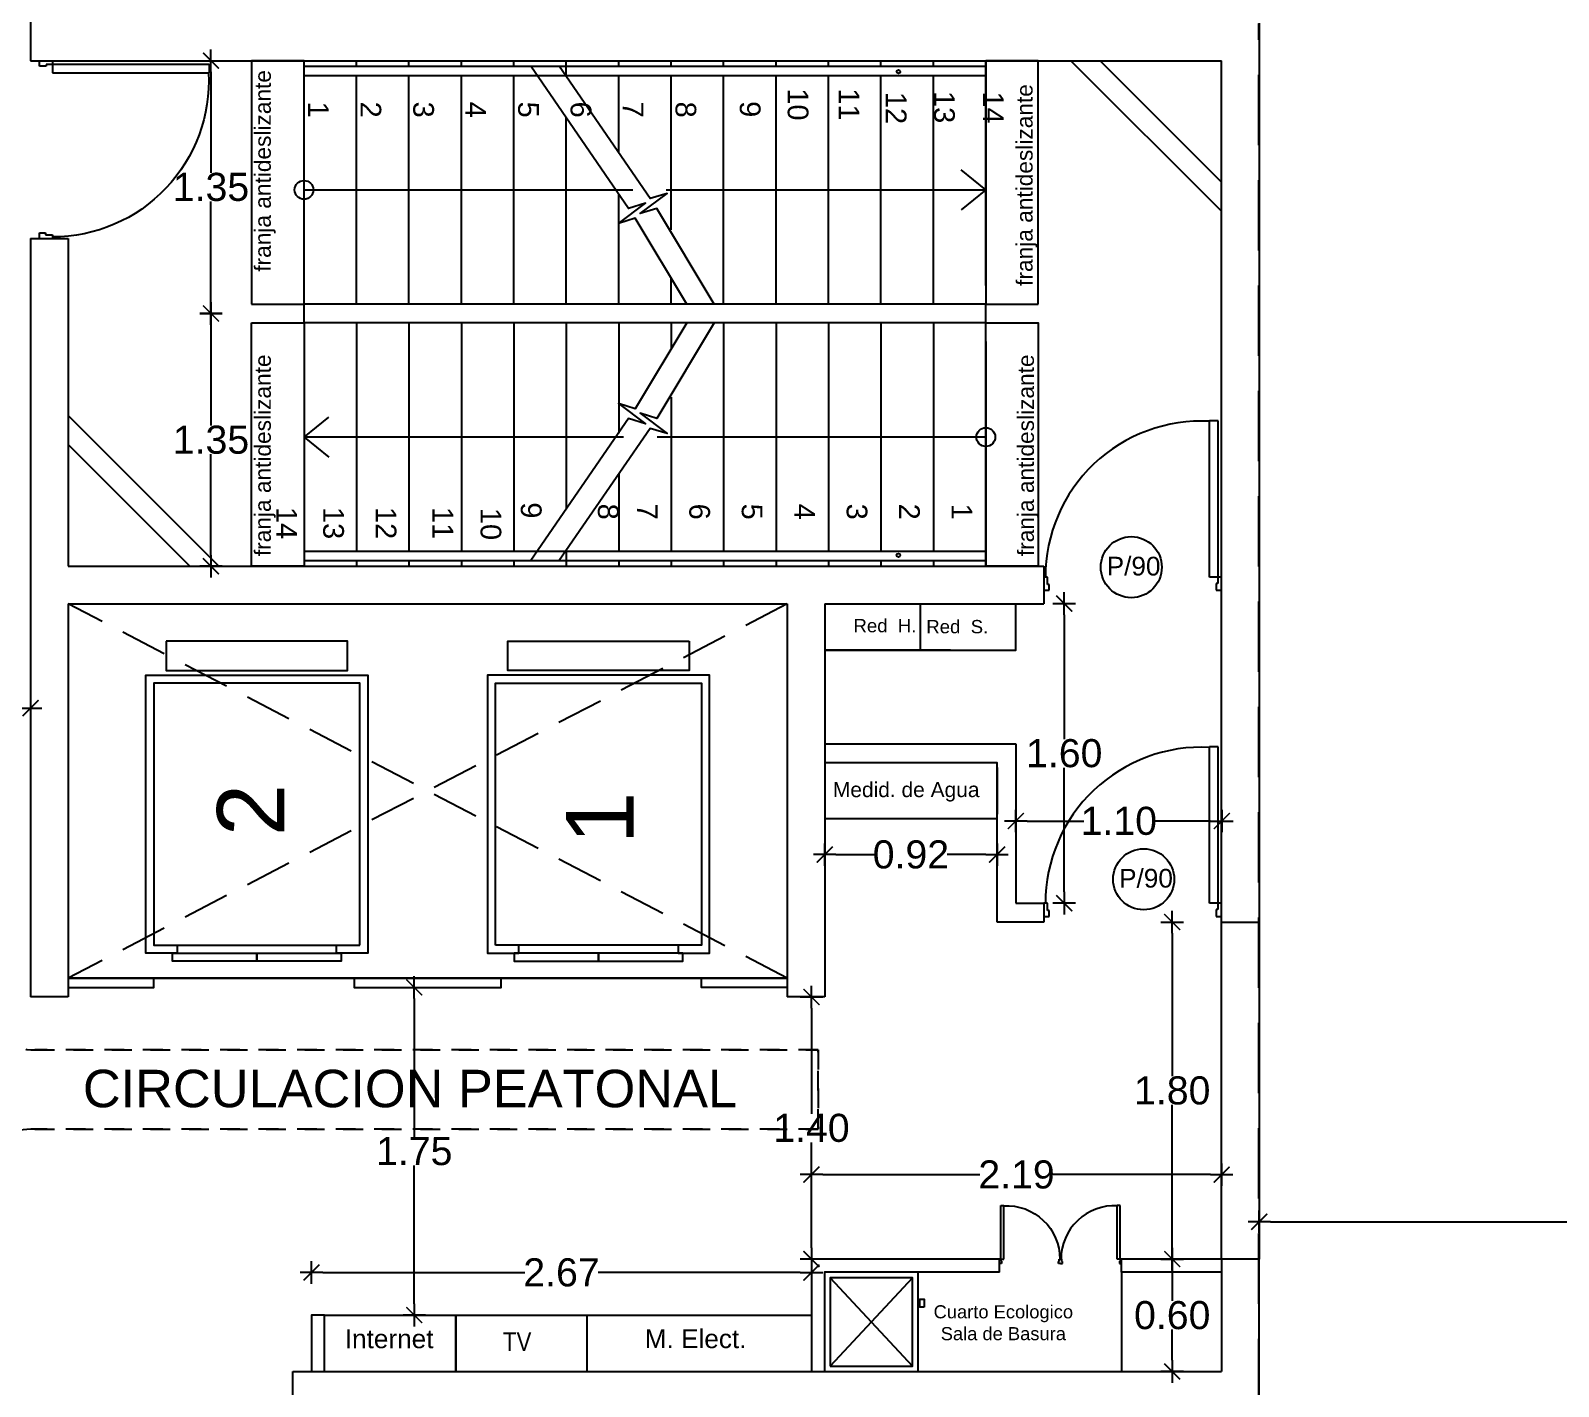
# Model space of a CAD drawing. Header units: millimetres. Extents: x 1217 to 2428, y 234 to 644.
# Drawn here: x 2364.63 to 2372.79, y 412.99 to 420.23 of the extents above; entities that cross this region are included whole.
import ezdxf

# ---------------------------------------------------------------- set-up
doc = ezdxf.new("R2010")
doc.units = ezdxf.units.MM
doc.linetypes.add('HIDDEN', pattern=[0.375, 0.25, -0.125])
doc.linetypes.add('HIDDEN2', pattern=[0.1875, 0.125, -0.0625])
doc.layers.get('0').update_dxf_attribs({"lineweight": 5})
for name, color, linetype in [('0.1', 251, 'Continuous'), ('0.3', 6, 'Continuous'), ('A-DOORSYM', 1, 'Continuous'), ('COTAS', 252, 'Continuous'), ('COTAS INTERIORES', 3, 'Continuous'), ('estructura', 3, 'Continuous'), ('hoja puerta', 2, 'Continuous'), ('Muebles', 8, 'Continuous'), ('muros', 7, 'Continuous'), ('PUERTAS', 2, 'Continuous'), ('SIMBOLOGIA 25', 4, 'Continuous'), ('Tabiques', 4, 'Continuous'), ('Texto', 1, 'Continuous'), ('Textos', 2, 'Continuous')]:
    doc.layers.add(name, color=color, linetype=linetype)
doc.styles.add('INTERARQ', font='arial.ttf')
doc.styles.add('ROMANS', font='arial.ttf', dxfattribs={"height": 22.5})
doc.styles.get("Standard").update_dxf_attribs({"font": 'arial.ttf'})
doc.dimstyles.new('ESCALA_1-50', dxfattribs={"dimtxt": 0.15, "dimasz": 0.06, "dimexe": 0.18, "dimexo": 0.0625, "dimgap": 0, "dimtad": 0, "dimtih": 1, "dimtoh": 1, "dimzin": 0, "dimdsep": 46, "dimtxsty": 'INTERARQ', "dimblk": 'DIMTICK', "dimcen": 0, "dimse1": 1, "dimse2": 1, "dimclrd": 256, "dimclre": 1, "dimclrt": 2, "dimadec": 0, "dimazin": 0, "dimtfac": 4.5, "dimtofl": 0, "dimtmove": 2, "dimatfit": 3, "dimldrblk": 'DIMTICK', "dimfxl": 1, "dimtolj": 1, "dimtzin": 0, "dimarcsym": 0})

# ---------------------------------------------------------------- blocks, each defined once
blk = doc.blocks.new('FLE')
at = {"layer": '0.1', "linetype": 'HIDDEN2', "elevation": 0}
for points in [[(382541.0671, 7753495.9584), (382541.0671, 7753500.898), (382540.5671, 7753500.898), (382540.5671, 7753495.9584, -0.414214), (382540.0671, 7753495.4584), (382538.8262, 7753495.4584), (382538.8262, 7753495.7034), (382538.4149, 7753495.2084), (382538.8262, 7753494.7133), (382538.8262, 7753494.9584), (382540.0671, 7753494.9584, 0.21525), (382540.8171, 7753495.2969, 0.138715)], [(382540.5671, 7753495.9584), (382540.5671, 7753500.898), (382541.0671, 7753500.898), (382541.0671, 7753495.9584, 0.414214), (382541.5671, 7753495.4584), (382542.8081, 7753495.4584), (382542.8081, 7753495.7034), (382543.2193, 7753495.2084), (382542.8081, 7753494.7133), (382542.8081, 7753494.9584), (382541.5671, 7753494.9584, -0.21525), (382540.8171, 7753495.2969, -0.21525)]]:
    blk.add_lwpolyline(points, format="xyb", dxfattribs=at)
blk = doc.blocks.new('ASCENSOR')
blk.add_line((-0.425, 0.0855), (0.425, 0.0855))
for points in [[(-0.4839, 1.7095), (-0.4839, 1.5524), (0.4839, 1.5524), (0.4839, 1.7095)], [(0.55, 0.0855), (0.55, 1.4855), (-0.55, 1.4855), (-0.55, 0.0855), (-0.425, 0.0855), (-0.425, 0.0428), (-0.5928, 0.0428), (-0.5928, 1.5283), (0.5928, 1.5283), (0.5928, 0.0428), (0.425, 0.0428), (0.425, 0.0855)], [(0, 0.0428), (0, 0), (-0.45, 0), (-0.45, 0.0428)], [(0.45, 0.0428), (0.45, 0), (0, 0), (0, 0.0428)]]:
    blk.add_lwpolyline(points, close=True)
blk = doc.blocks.new('Simple-A ras - 095 x 202mm_1-19-10_54')
at = {"layer": 'A-DOORSYM'}
blk.add_arc((0.3675, 0.035), 0.8338, 87.03344, 180, dxfattribs=at)
at = {"layer": 'hoja puerta'}
for p, q in [((0.4107, 0.035), (0.4107, 0.87)), ((0.4557, 0.87), (0.4107, 0.87)), ((0.4557, 0.035), (0.4557, 0.87)), ((-0.455, 0.035), (-0.475, 0.035)), ((-0.455, -0.0038), (-0.455, 0.035)), ((0.4557, 0.035), (0.4107, 0.035)), ((0.455, 0.0012), (0.445, 0.0012)), ((0.445, 0.0012), (0.445, -0.035)), ((0.455, 0.035), (0.455, 0.0012)), ((0.475, 0.035), (0.455, 0.035)), ((-0.475, -0.035), (-0.445, -0.035)), ((-0.445, -0.0038), (-0.455, -0.0038)), ((-0.445, -0.035), (-0.445, -0.0038)), ((0.445, -0.035), (0.475, -0.035))]:
    blk.add_line(p, q, dxfattribs=at)
blk = doc.blocks.new('DIMTICK')
at = {"color": 1}
for p, q in [((-1, 0), (1, 0)), ((0, 1), (0, -1))]:
    blk.add_line(p, q, dxfattribs=at)
at = {"color": 3, "const_width": 0.141}
blk.add_lwpolyline([(0.71, 0.71), (-0.71, -0.71)], dxfattribs=at)
blk = doc.blocks.new('*D1192')
at = {"layer": '0.1', "lineweight": -2, "ltscale": 3, "transparency": 16777216}
for p, q in [((2365.5979, 420.0057), (2365.5979, 419.4674)), ((2365.5979, 418.7757), (2365.5979, 419.3141))]:
    blk.add_line(p, q, dxfattribs=at)
at = {"layer": 'Defpoints', "color": 0, "ltscale": 3, "transparency": 16777216}
for p in [(2365.8146, 420.0657, 0), (2365.5979, 418.7157), (2366.0946, 418.7157, 0)]:
    blk.add_point(p, dxfattribs=at)
at = {"layer": '0.1', "lineweight": -2, "ltscale": 3, "transparency": 16777216, "xscale": 0.06, "yscale": 0.06, "zscale": 0.06}
for p, rotation in [((2365.5979, 420.0657), 90), ((2365.5979, 418.7157), 270)]:
    blk.add_blockref('DIMTICK', p, dxfattribs=dict(at, rotation=rotation))
at = {"layer": '0.1', "color": 2, "ltscale": 3, "transparency": 16777216, "insert": (2365.5979, 419.3907), "char_height": 0.15, "attachment_point": 5, "style": 'INTERARQ'}
blk.add_mtext('\\A1;1.35', dxfattribs=at)
blk = doc.blocks.new('*D1193')
at = {"layer": '0.1', "lineweight": -2, "ltscale": 3, "transparency": 16777216}
for p, q in [((2365.5979, 418.6557), (2365.5979, 418.1174)), ((2365.5979, 417.4257), (2365.5979, 417.9641))]:
    blk.add_line(p, q, dxfattribs=at)
at = {"layer": 'Defpoints', "color": 0, "ltscale": 3, "transparency": 16777216}
for p in [(2366.0946, 418.7157, 0), (2365.5979, 417.3657), (2366.0946, 417.3657, 0)]:
    blk.add_point(p, dxfattribs=at)
at = {"layer": '0.1', "lineweight": -2, "ltscale": 3, "transparency": 16777216, "xscale": 0.06, "yscale": 0.06, "zscale": 0.06}
for p, rotation in [((2365.5979, 418.7157), 90), ((2365.5979, 417.3657), 270)]:
    blk.add_blockref('DIMTICK', p, dxfattribs=dict(at, rotation=rotation))
at = {"layer": '0.1', "color": 2, "ltscale": 3, "transparency": 16777216, "insert": (2365.5979, 418.0407), "char_height": 0.15, "attachment_point": 5, "style": 'INTERARQ'}
blk.add_mtext('\\A1;1.35', dxfattribs=at)
blk = doc.blocks.new('*D1075')
at = {"layer": 'COTAS INTERIORES', "lineweight": -2, "ltscale": 3, "transparency": 16777216}
for p, q in [((2371.2546, 413.8657), (2375.1459, 413.8657)), ((2379.4274, 413.8657), (2375.5361, 413.8657))]:
    blk.add_line(p, q, dxfattribs=at)
at = {"layer": 'Defpoints', "color": 0, "ltscale": 3, "transparency": 16777216}
for p in [(2371.1946, 413.8657, 0), (2379.4874, 413.8657, 0), (2379.4874, 413.8657)]:
    blk.add_point(p, dxfattribs=at)
at = {"layer": 'COTAS INTERIORES', "lineweight": -2, "ltscale": 3, "transparency": 16777216, "xscale": 0.06, "yscale": 0.06, "zscale": 0.06, "rotation": 180}
blk.add_blockref('DIMTICK', (2371.1946, 413.8657), dxfattribs=at)
at = {"layer": 'COTAS INTERIORES', "lineweight": -2, "ltscale": 3, "transparency": 16777216, "xscale": 0.06, "yscale": 0.06, "zscale": 0.06}
blk.add_blockref('DIMTICK', (2379.4874, 413.8657), dxfattribs=at)
at = {"layer": 'COTAS INTERIORES', "color": 2, "ltscale": 3, "transparency": 16777216, "insert": (2375.341, 413.8657), "char_height": 0.15, "attachment_point": 5, "style": 'INTERARQ'}
blk.add_mtext('\\A1;8.29', dxfattribs=at)
blk = doc.blocks.new('*D1195')
at = {"layer": '0.1', "lineweight": -2, "ltscale": 3, "transparency": 16777216}
for p, q in [((2363.4927, 416.6084), (2363.8462, 416.6084)), ((2364.5746, 416.6084), (2364.2212, 416.6084))]:
    blk.add_line(p, q, dxfattribs=at)
at = {"layer": 'Defpoints', "color": 0, "ltscale": 3, "transparency": 16777216}
for p in [(2364.6346, 416.6084), (2363.4327, 416.4924, 0), (2364.6346, 416.4924, 0)]:
    blk.add_point(p, dxfattribs=at)
at = {"layer": '0.1', "lineweight": -2, "ltscale": 3, "transparency": 16777216, "xscale": 0.06, "yscale": 0.06, "zscale": 0.06, "rotation": 180}
blk.add_blockref('DIMTICK', (2363.4327, 416.6084), dxfattribs=at)
at = {"layer": '0.1', "lineweight": -2, "ltscale": 3, "transparency": 16777216, "xscale": 0.06, "yscale": 0.06, "zscale": 0.06}
blk.add_blockref('DIMTICK', (2364.6346, 416.6084), dxfattribs=at)
at = {"layer": '0.1', "color": 2, "ltscale": 3, "transparency": 16777216, "insert": (2364.0337, 416.6084), "char_height": 0.15, "attachment_point": 5, "style": 'INTERARQ'}
blk.add_mtext('\\A1;1.20', dxfattribs=at)
blk = doc.blocks.new('*D1186')
at = {"layer": 'COTAS INTERIORES', "lineweight": -2, "ltscale": 3, "transparency": 16777216}
for p, q in [((2366.6831, 415.0567), (2366.6831, 414.3183)), ((2366.6831, 413.4267), (2366.6831, 414.1651))]:
    blk.add_line(p, q, dxfattribs=at)
at = {"layer": 'Defpoints', "color": 0, "ltscale": 3, "transparency": 16777216}
for p in [(2366.7547, 415.1167, 0), (2366.6831, 413.3667), (2366.7547, 413.3667, 0)]:
    blk.add_point(p, dxfattribs=at)
at = {"layer": 'COTAS INTERIORES', "lineweight": -2, "ltscale": 3, "transparency": 16777216, "xscale": 0.06, "yscale": 0.06, "zscale": 0.06}
for p, rotation in [((2366.6831, 415.1167), 90), ((2366.6831, 413.3667), 270)]:
    blk.add_blockref('DIMTICK', p, dxfattribs=dict(at, rotation=rotation))
at = {"layer": 'COTAS INTERIORES', "color": 2, "ltscale": 3, "transparency": 16777216, "insert": (2366.6831, 414.2417), "char_height": 0.15, "attachment_point": 5, "style": 'INTERARQ'}
blk.add_mtext('\\A1;1.75', dxfattribs=at)
blk = doc.blocks.new('*D1071')
at = {"layer": 'COTAS INTERIORES', "lineweight": -2, "ltscale": 3, "transparency": 16777216}
for p, q in [((2369.9546, 416.0054), (2370.2571, 416.0054)), ((2370.9347, 416.0054), (2370.6321, 416.0054))]:
    blk.add_line(p, q, dxfattribs=at)
at = {"layer": 'Defpoints', "color": 0, "ltscale": 3, "transparency": 16777216}
for p in [(2370.9947, 416.0054), (2369.8946, 415.7336, 0), (2370.9947, 415.6967, 0)]:
    blk.add_point(p, dxfattribs=at)
at = {"layer": 'COTAS INTERIORES', "lineweight": -2, "ltscale": 3, "transparency": 16777216, "xscale": 0.06, "yscale": 0.06, "zscale": 0.06, "rotation": 180}
blk.add_blockref('DIMTICK', (2369.8946, 416.0054), dxfattribs=at)
at = {"layer": 'COTAS INTERIORES', "lineweight": -2, "ltscale": 3, "transparency": 16777216, "xscale": 0.06, "yscale": 0.06, "zscale": 0.06}
blk.add_blockref('DIMTICK', (2370.9947, 416.0054), dxfattribs=at)
at = {"layer": 'COTAS INTERIORES', "color": 2, "ltscale": 3, "transparency": 16777216, "insert": (2370.4446, 416.0054), "char_height": 0.15, "attachment_point": 5, "style": 'INTERARQ'}
blk.add_mtext('\\A1;1.10', dxfattribs=at)
blk = doc.blocks.new('*D1072')
at = {"layer": 'COTAS INTERIORES', "lineweight": -2, "ltscale": 3, "transparency": 16777216}
for p, q in [((2370.1532, 417.1067), (2370.1532, 416.4432)), ((2370.1532, 415.6267), (2370.1532, 416.2901))]:
    blk.add_line(p, q, dxfattribs=at)
at = {"layer": 'Defpoints', "color": 0, "ltscale": 3, "transparency": 16777216}
for p in [(2371.4337, 417.1667, 0), (2369.9951, 415.5667, 0), (2370.1532, 415.5667)]:
    blk.add_point(p, dxfattribs=at)
at = {"layer": 'COTAS INTERIORES', "lineweight": -2, "ltscale": 3, "transparency": 16777216, "xscale": 0.06, "yscale": 0.06, "zscale": 0.06}
for p, rotation in [((2370.1532, 417.1667), 90), ((2370.1532, 415.5667), 270)]:
    blk.add_blockref('DIMTICK', p, dxfattribs=dict(at, rotation=rotation))
at = {"layer": 'COTAS INTERIORES', "color": 2, "ltscale": 3, "transparency": 16777216, "insert": (2370.1532, 416.3667), "char_height": 0.15, "attachment_point": 5, "style": 'INTERARQ'}
blk.add_mtext('\\A1;1.60', dxfattribs=at)
blk = doc.blocks.new('*D1073')
at = {"layer": 'COTAS INTERIORES', "lineweight": -2, "ltscale": 3, "transparency": 16777216}
for p, q in [((2368.9347, 415.826), (2369.1406, 415.826)), ((2369.7347, 415.826), (2369.5287, 415.826))]:
    blk.add_line(p, q, dxfattribs=at)
at = {"layer": 'Defpoints', "color": 0, "ltscale": 3, "transparency": 16777216}
for p in [(2368.8747, 415.826), (2368.8747, 415.4667, 0), (2369.7947, 415.4667, 0)]:
    blk.add_point(p, dxfattribs=at)
at = {"layer": 'COTAS INTERIORES', "lineweight": -2, "ltscale": 3, "transparency": 16777216, "xscale": 0.06, "yscale": 0.06, "zscale": 0.06, "rotation": 180}
blk.add_blockref('DIMTICK', (2368.8747, 415.826), dxfattribs=at)
at = {"layer": 'COTAS INTERIORES', "lineweight": -2, "ltscale": 3, "transparency": 16777216, "xscale": 0.06, "yscale": 0.06, "zscale": 0.06}
blk.add_blockref('DIMTICK', (2369.7947, 415.826), dxfattribs=at)
at = {"layer": 'COTAS INTERIORES', "color": 2, "ltscale": 3, "transparency": 16777216, "insert": (2369.3347, 415.826), "char_height": 0.15, "attachment_point": 5, "style": 'INTERARQ'}
blk.add_mtext('\\A1;0.92', dxfattribs=at)
blk = doc.blocks.new('*D1187')
at = {"layer": 'COTAS INTERIORES', "lineweight": -2, "ltscale": 3, "transparency": 16777216}
for p, q in [((2368.8037, 415.0057), (2368.8037, 414.4424)), ((2368.8037, 413.7258), (2368.8037, 414.2892))]:
    blk.add_line(p, q, dxfattribs=at)
at = {"layer": 'Defpoints', "color": 0, "ltscale": 3, "transparency": 16777216}
for p in [(2368.7746, 415.0657, 0), (2368.8037, 413.6658, 0), (2368.8037, 413.6658)]:
    blk.add_point(p, dxfattribs=at)
at = {"layer": 'COTAS INTERIORES', "lineweight": -2, "ltscale": 3, "transparency": 16777216, "xscale": 0.06, "yscale": 0.06, "zscale": 0.06}
for p, rotation in [((2368.8037, 415.0657), 90), ((2368.8037, 413.6658), 270)]:
    blk.add_blockref('DIMTICK', p, dxfattribs=dict(at, rotation=rotation))
at = {"layer": 'COTAS INTERIORES', "color": 2, "ltscale": 3, "transparency": 16777216, "insert": (2368.8037, 414.3658), "char_height": 0.15, "attachment_point": 5, "style": 'INTERARQ'}
blk.add_mtext('\\A1;1.40', dxfattribs=at)
blk = doc.blocks.new('*D1188')
at = {"layer": 'COTAS INTERIORES', "lineweight": -2, "ltscale": 3, "transparency": 16777216}
for p, q in [((2366.1946, 413.5942), (2367.2731, 413.5942)), ((2368.7437, 413.5942), (2367.6653, 413.5942))]:
    blk.add_line(p, q, dxfattribs=at)
at = {"layer": 'Defpoints', "color": 0, "ltscale": 3, "transparency": 16777216}
for p in [(2368.8037, 413.5942), (2366.1346, 413.0648, 0), (2368.8037, 413.0658, 0)]:
    blk.add_point(p, dxfattribs=at)
at = {"layer": 'COTAS INTERIORES', "lineweight": -2, "ltscale": 3, "transparency": 16777216, "xscale": 0.06, "yscale": 0.06, "zscale": 0.06, "rotation": 180}
blk.add_blockref('DIMTICK', (2366.1346, 413.5942), dxfattribs=at)
at = {"layer": 'COTAS INTERIORES', "lineweight": -2, "ltscale": 3, "transparency": 16777216, "xscale": 0.06, "yscale": 0.06, "zscale": 0.06}
blk.add_blockref('DIMTICK', (2368.8037, 413.5942), dxfattribs=at)
at = {"layer": 'COTAS INTERIORES', "color": 2, "ltscale": 3, "transparency": 16777216, "insert": (2367.4692, 413.5942), "char_height": 0.15, "attachment_point": 5, "style": 'INTERARQ'}
blk.add_mtext('\\A1;2.67', dxfattribs=at)
blk = doc.blocks.new('*D1074')
at = {"layer": 'COTAS INTERIORES', "lineweight": -2, "ltscale": 3, "transparency": 16777216}
for p, q in [((2370.7298, 413.6058), (2370.7298, 413.4424)), ((2370.7298, 413.1258), (2370.7298, 413.2892))]:
    blk.add_line(p, q, dxfattribs=at)
at = {"layer": 'Defpoints', "color": 0, "ltscale": 3, "transparency": 16777216}
for p in [(2370.6227, 413.6658, 0), (2370.7298, 413.0658), (2370.9936, 413.0658, 0)]:
    blk.add_point(p, dxfattribs=at)
at = {"layer": 'COTAS INTERIORES', "lineweight": -2, "ltscale": 3, "transparency": 16777216, "xscale": 0.06, "yscale": 0.06, "zscale": 0.06}
for p, rotation in [((2370.7298, 413.6658), 90), ((2370.7298, 413.0658), 270)]:
    blk.add_blockref('DIMTICK', p, dxfattribs=dict(at, rotation=rotation))
at = {"layer": 'COTAS INTERIORES', "color": 2, "ltscale": 3, "transparency": 16777216, "insert": (2370.7298, 413.3658), "char_height": 0.15, "attachment_point": 5, "style": 'INTERARQ'}
blk.add_mtext('\\A1;0.60', dxfattribs=at)
blk = doc.blocks.new('*D1189')
at = {"layer": 'COTAS INTERIORES', "lineweight": -2, "ltscale": 3, "transparency": 16777216}
for p, q in [((2368.8637, 414.117), (2369.7024, 414.117)), ((2370.9336, 414.117), (2370.0949, 414.117))]:
    blk.add_line(p, q, dxfattribs=at)
at = {"layer": 'Defpoints', "color": 0, "ltscale": 3, "transparency": 16777216}
for p in [(2370.9936, 414.117), (2368.8037, 413.5728, 0), (2370.9936, 413.6317, 0)]:
    blk.add_point(p, dxfattribs=at)
at = {"layer": 'COTAS INTERIORES', "lineweight": -2, "ltscale": 3, "transparency": 16777216, "xscale": 0.06, "yscale": 0.06, "zscale": 0.06, "rotation": 180}
blk.add_blockref('DIMTICK', (2368.8037, 414.117), dxfattribs=at)
at = {"layer": 'COTAS INTERIORES', "lineweight": -2, "ltscale": 3, "transparency": 16777216, "xscale": 0.06, "yscale": 0.06, "zscale": 0.06}
blk.add_blockref('DIMTICK', (2370.9936, 414.117), dxfattribs=at)
at = {"layer": 'COTAS INTERIORES', "color": 2, "ltscale": 3, "transparency": 16777216, "insert": (2369.8986, 414.117), "char_height": 0.15, "attachment_point": 5, "style": 'INTERARQ'}
blk.add_mtext('\\A1;2.19', dxfattribs=at)
blk = doc.blocks.new('*D1190')
at = {"layer": 'COTAS INTERIORES', "lineweight": -2, "ltscale": 3, "transparency": 16777216}
for p, q in [((2370.7298, 415.4058), (2370.7298, 414.6424)), ((2370.7298, 413.7258), (2370.7298, 414.4892))]:
    blk.add_line(p, q, dxfattribs=at)
at = {"layer": 'Defpoints', "color": 0, "ltscale": 3, "transparency": 16777216}
for p in [(2369.7946, 415.4658, 0), (2369.7081, 413.6658, 0), (2370.7298, 413.6658)]:
    blk.add_point(p, dxfattribs=at)
at = {"layer": 'COTAS INTERIORES', "lineweight": -2, "ltscale": 3, "transparency": 16777216, "xscale": 0.06, "yscale": 0.06, "zscale": 0.06}
for p, rotation in [((2370.7298, 415.4658), 90), ((2370.7298, 413.6658), 270)]:
    blk.add_blockref('DIMTICK', p, dxfattribs=dict(at, rotation=rotation))
at = {"layer": 'COTAS INTERIORES', "color": 2, "ltscale": 3, "transparency": 16777216, "insert": (2370.7298, 414.5658), "char_height": 0.15, "attachment_point": 5, "style": 'INTERARQ'}
blk.add_mtext('\\A1;1.80', dxfattribs=at)

msp = doc.modelspace()

# ---------------------------------------------------------------- linework, layer by layer
at = {"layer": '0.1'}
for p, q in [((2368.09135, 415.3417, 0), (2367.24135, 415.3417, 0)), ((2368.09135, 415.3417, 0), (2367.24135, 415.3417, 0)), ((2368.67462, 415.16572, 0), (2364.83462, 415.16572, 0)), ((2368.67462, 415.16572, 0), (2364.83462, 415.16572, 0)), ((2366.15462, 415.16572, 0), (2365.25462, 415.16572, 0)), ((2366.20469, 413.06576, 0), (2366.20469, 413.36668, 0)), ((2366.20469, 413.36668, 0), (2366.90469, 413.36668, 0)), ((2366.90469, 413.06576, 0), (2366.90469, 413.36668, 0)), ((2366.90469, 413.36668, 0), (2367.60468, 413.36668, 0)), ((2366.90469, 413.36668, 0), (2366.90469, 413.06576, 0)), ((2367.60468, 413.36668, 0), (2367.60468, 413.06576, 0)), ((2367.60468, 413.36668, 0), (2368.80372, 413.36668, 0))]:
    msp.add_line(p, q, dxfattribs=at)
at = {"layer": '0.1', "elevation": 0}
for points in [[(2369.73462, 417.36572), (2369.73462, 418.66572), (2370.01462, 418.66572), (2370.01462, 417.36572)], [(2366.39289, 415.3417), (2366.39289, 416.7417), (2365.29289, 416.7417), (2365.29289, 415.3417), (2365.41789, 415.3417), (2365.41789, 415.29893), (2365.25012, 415.29893), (2365.25012, 416.78447), (2366.43566, 416.78447), (2366.43566, 415.29893), (2366.26789, 415.29893), (2366.26789, 415.3417)], [(2366.39289, 415.3417), (2366.39289, 416.7417), (2365.29289, 416.7417), (2365.29289, 415.3417), (2365.41789, 415.3417), (2365.41789, 415.29893), (2365.25012, 415.29893), (2365.25012, 416.78447), (2366.43566, 416.78447), (2366.43566, 415.29893), (2366.26789, 415.29893), (2366.26789, 415.3417)], [(2367.11635, 415.3417), (2367.11635, 416.7417), (2368.21635, 416.7417), (2368.21635, 415.3417), (2368.09135, 415.3417), (2368.09135, 415.29893), (2368.25912, 415.29893), (2368.25912, 416.78447), (2367.07358, 416.78447), (2367.07358, 415.29893), (2367.24135, 415.29893), (2367.24135, 415.3417)], [(2367.11635, 415.3417), (2367.11635, 416.7417), (2368.21635, 416.7417), (2368.21635, 415.3417), (2368.09135, 415.3417), (2368.09135, 415.29893), (2368.25912, 415.29893), (2368.25912, 416.78447), (2367.07358, 416.78447), (2367.07358, 415.29893), (2367.24135, 415.29893), (2367.24135, 415.3417)], [(2367.21635, 415.29893), (2367.21635, 415.25617), (2367.66635, 415.25617), (2367.66635, 415.29893)], [(2367.21635, 415.29893), (2367.21635, 415.25617), (2367.66635, 415.25617), (2367.66635, 415.29893)], [(2367.66635, 415.29893), (2367.66635, 415.25617), (2368.11635, 415.25617), (2368.11635, 415.29893)], [(2367.66635, 415.29893), (2367.66635, 415.25617), (2368.11635, 415.25617), (2368.11635, 415.29893)]]:
    msp.add_lwpolyline(points, close=True, dxfattribs=at)
at = {"layer": '0.1', "ltscale": 3, "elevation": 0}
for points in [[(2368.87464, 416.91729), (2369.89462, 416.91729), (2369.89462, 417.16666)], [(2369.38463, 417.16666), (2369.38463, 416.91729)], [(2369.54528, 416.91729), (2368.87466, 416.91729)], [(2369.79463, 416.29193), (2369.79463, 416.04256)], [(2369.79463, 416.01667), (2368.87464, 416.01667)], [(2370.99357, 413.66583), (2370.99361, 415.46583)], [(2371.19361, 415.46583), (2371.19361, 413.66583)], [(2368.87368, 413.06576), (2369.37368, 413.06576), (2369.37368, 413.59583), (2368.87368, 413.59583), (2368.87368, 413.06576)], [(2368.90368, 413.56573), (2369.34368, 413.09481)], [(2369.34357, 413.56573), (2368.90368, 413.09481)], [(2367.60468, 413.36668), (2367.60468, 413.06576)]]:
    msp.add_lwpolyline(points, dxfattribs=at)
at = {"layer": '0.1', "elevation": 0}
for points in [[(2364.83462, 415.16572), (2368.67462, 415.16572)], [(2364.83462, 415.16572), (2368.67462, 415.16572)], [(2364.83462, 415.11572), (2365.29289, 415.11572), (2365.29289, 415.16572)], [(2365.05912, 415.16572), (2368.67462, 415.16572)], [(2365.05912, 415.16572), (2368.67462, 415.16572)], [(2365.05912, 415.16572), (2368.67462, 415.16572)], [(2366.36185, 415.16572), (2366.36185, 415.11572), (2367.14739, 415.11572), (2367.14739, 415.16572)], [(2368.67462, 415.11572), (2368.21635, 415.11572), (2368.21635, 415.16572)]]:
    msp.add_lwpolyline(points, dxfattribs=at)
at = {"layer": '0.1', "ltscale": 3, "elevation": 0}
for points in [[(2368.90378, 413.09492), (2369.34357, 413.09492), (2369.34357, 413.56573), (2368.90378, 413.56573)], [(2369.40472, 413.4085), (2369.38229, 413.4085), (2369.38229, 413.45108), (2369.40472, 413.45108)], [(2369.40475, 413.40945), (2369.38232, 413.40945), (2369.38232, 413.45203), (2369.40475, 413.45203)]]:
    msp.add_lwpolyline(points, close=True, dxfattribs=at)
at = {"layer": '0.3'}
for p, q in [((2366.09462, 420.03572, 0), (2367.4568, 420.03572, 0)), ((2367.4568, 420.03572, 0), (2369.73462, 420.03572, 0)), ((2366.09462, 419.98572, 0), (2367.4912, 419.98572, 0)), ((2367.4912, 419.98572, 0), (2369.73462, 419.98572, 0)), ((2369.73462, 418.76572, 0), (2366.09462, 418.76572, 0)), ((2366.09462, 418.66572, 0), (2366.09462, 418.76572, 0)), ((2369.73462, 418.66572, 0), (2369.73462, 418.76572, 0)), ((2369.73462, 418.66572, 0), (2366.09462, 418.66572, 0)), ((2366.09462, 417.44572, 0), (2367.4912, 417.44572, 0)), ((2367.4912, 417.44572, 0), (2369.73462, 417.44572, 0)), ((2366.09462, 417.39572, 0), (2367.4568, 417.39572, 0)), ((2367.4568, 417.39572, 0), (2369.73462, 417.39572, 0)), ((2368.87464, 416.41667, 0), (2369.89462, 416.41667, 0)), ((2369.89462, 416.41667, 0), (2369.89462, 415.56666, 0)), ((2369.89462, 415.56666, 0), (2370.04362, 415.56666, 0)), ((2370.04362, 415.56666, 0), (2370.04362, 415.46583, 0)), ((2370.04362, 415.46583, 0), (2369.79463, 415.46583, 0)), ((2369.80811, 413.66583, 0), (2368.80368, 413.66583, 0)), ((2368.80368, 413.66583, 0), (2368.80368, 413.06576, 0)), ((2369.80811, 413.59583, 0), (2368.87368, 413.59583, 0)), ((2368.87368, 413.59583, 0), (2368.87368, 413.06576, 0))]:
    msp.add_line(p, q, dxfattribs=at)
at = {"layer": '0.3', "elevation": 0}
for points in [[(2369.79463, 415.46583), (2369.79463, 416.31667), (2368.87464, 416.31667), (2368.87464, 416.31667)], [(2369.80811, 413.59583), (2369.80811, 413.66583)], [(2370.99357, 413.66583), (2370.45811, 413.66583)], [(2370.45811, 413.59583), (2370.45811, 413.66583)], [(2370.99357, 413.59583), (2370.45811, 413.59583)], [(2366.20469, 413.06576), (2366.20469, 413.36668), (2366.13469, 413.36668), (2366.13469, 413.06576)]]:
    msp.add_lwpolyline(points, dxfattribs=at)
at = {"layer": 'COTAS', "ltscale": 3, "elevation": 0}
msp.add_lwpolyline([(2370.45811, 413.59583), (2370.45811, 413.06576)], dxfattribs=at)
at = {"layer": 'estructura', "color": 1}
for p, q in [((2366.09462, 420.03572, 0), (2366.09462, 420.06572, 0)), ((2366.37462, 420.03572, 0), (2366.37462, 420.06572, 0)), ((2366.65462, 420.03572, 0), (2366.65462, 420.06572, 0)), ((2366.93462, 420.03572, 0), (2366.93462, 420.06572, 0)), ((2367.21462, 420.03572, 0), (2367.21462, 420.06572, 0)), ((2367.77462, 420.03572, 0), (2367.77462, 420.06572, 0)), ((2368.05462, 420.03572, 0), (2368.05462, 420.06572, 0)), ((2368.33462, 420.03572, 0), (2368.33462, 420.06572, 0)), ((2368.61462, 420.03572, 0), (2368.61462, 420.06572, 0)), ((2368.89462, 420.03572, 0), (2368.89462, 420.06572, 0)), ((2369.17462, 420.03572, 0), (2369.17462, 420.06572, 0)), ((2369.45462, 420.03572, 0), (2369.45462, 420.06572, 0)), ((2366.09462, 418.86572, 0), (2366.09462, 419.98572, 0)), ((2366.37462, 418.76572, 0), (2366.37462, 419.98572, 0)), ((2366.65462, 418.76572, 0), (2366.65462, 419.98572, 0)), ((2366.93462, 418.76572, 0), (2366.93462, 419.98572, 0)), ((2367.21462, 418.76572, 0), (2367.21462, 419.98572, 0)), ((2367.77462, 419.57368, 0), (2367.77462, 419.98572, 0)), ((2368.05462, 419.16178, 0), (2368.05462, 419.98572, 0)), ((2368.33462, 418.76572, 0), (2368.33462, 419.98572, 0)), ((2368.61462, 418.76572, 0), (2368.61462, 419.98572, 0)), ((2368.89462, 418.76572, 0), (2368.89462, 419.98572, 0)), ((2369.17462, 418.76572, 0), (2369.17462, 419.98572, 0)), ((2369.45462, 418.76572, 0), (2369.45462, 419.98572, 0)), ((2367.49462, 418.76572, 0), (2367.49462, 419.7612, 0)), ((2369.73462, 419.37572, 0), (2369.60287, 419.48252, 0)), ((2367.77462, 418.76572, 0), (2367.77462, 419.35414, 0)), ((2368.02819, 419.37572, 0), (2369.73462, 419.37572, 0)), ((2369.73462, 419.37572, 0), (2369.60287, 419.26892, 0)), ((2368.05462, 418.76572, 0), (2368.05462, 418.90523, 0)), ((2366.37462, 418.66572, 0), (2366.37462, 417.44572, 0)), ((2366.65462, 418.66572, 0), (2366.65462, 417.44572, 0)), ((2366.93462, 418.66572, 0), (2366.93462, 417.44572, 0)), ((2367.21462, 418.66572, 0), (2367.21462, 417.44572, 0)), ((2367.49462, 418.66572, 0), (2367.49462, 417.67023, 0)), ((2367.77462, 418.66572, 0), (2367.77462, 418.07729, 0)), ((2368.05462, 418.66572, 0), (2368.05462, 418.5262, 0)), ((2368.33462, 418.66572, 0), (2368.33462, 417.44572, 0)), ((2368.61462, 418.66572, 0), (2368.61462, 417.44572, 0)), ((2368.89462, 418.66572, 0), (2368.89462, 417.44572, 0)), ((2369.17462, 418.66572, 0), (2369.17462, 417.44572, 0)), ((2369.45462, 418.66572, 0), (2369.45462, 417.44572, 0)), ((2369.73462, 418.56572, 0), (2369.73462, 417.36572, 0)), ((2368.05462, 418.26965, 0), (2368.05462, 417.44572, 0)), ((2366.09462, 418.05572, 0), (2366.22636, 418.16252, 0)), ((2367.80105, 418.05572, 0), (2366.09462, 418.05572, 0)), ((2366.09462, 418.05572, 0), (2366.22636, 417.94891, 0)), ((2367.77462, 417.85775, 0), (2367.77462, 417.44572, 0)), ((2366.09462, 417.39572, 0), (2366.09462, 417.36572, 0)), ((2366.37462, 417.39572, 0), (2366.37462, 417.36572, 0)), ((2366.65462, 417.39572, 0), (2366.65462, 417.36572, 0)), ((2366.93462, 417.39572, 0), (2366.93462, 417.36572, 0)), ((2367.21462, 417.39572, 0), (2367.21462, 417.36572, 0)), ((2367.77462, 417.39572, 0), (2367.77462, 417.36572, 0)), ((2368.05462, 417.39572, 0), (2368.05462, 417.36572, 0)), ((2368.33462, 417.39572, 0), (2368.33462, 417.36572, 0)), ((2368.61462, 417.39572, 0), (2368.61462, 417.36572, 0)), ((2368.89462, 417.39572, 0), (2368.89462, 417.36572, 0)), ((2369.17462, 417.39572, 0), (2369.17462, 417.36572, 0)), ((2369.45462, 417.39572, 0), (2369.45462, 417.36572, 0))]:
    msp.add_line(p, q, dxfattribs=at)
at = {"layer": 'estructura', "color": 1, "elevation": 0}
for points in [[(2368.1386, 418.76572), (2367.86234, 419.22461), (2367.774, 419.19668), (2367.91845, 419.30432), (2367.82756, 419.27717), (2367.30579, 420.03572)], [(2368.28514, 418.76572), (2367.97753, 419.27669), (2367.8892, 419.24875), (2368.03364, 419.35639), (2367.94275, 419.32924), (2367.4568, 420.03572)], [(2366.09462, 419.37572), (2367.85017, 419.37572)], [(2368.1386, 418.66572), (2367.86234, 418.20682), (2367.774, 418.23475), (2367.91845, 418.12711), (2367.82756, 418.15426), (2367.30579, 417.39572)], [(2368.28514, 418.66572), (2367.97753, 418.15474), (2367.8892, 418.18268), (2368.03364, 418.07504), (2367.94275, 418.10219), (2367.4568, 417.39572)], [(2369.73462, 418.05572), (2367.97906, 418.05572)]]:
    msp.add_lwpolyline(points, dxfattribs=at)
at = {"layer": 'estructura', "color": 2}
for centre in [(2366.09462, 419.37572, 0), (2369.73462, 418.05572, 0)]:
    msp.add_circle(centre, 0.05, dxfattribs=at)
at = {"layer": 'Muebles', "color": 8, "linetype": 'HIDDEN', "ltscale": 20}
for p, q in [((2369.73462, 418.86572, 0), (2369.73462, 420.06572, 0)), ((2366.09462, 418.56572, 0), (2366.09462, 417.44572, 0))]:
    msp.add_line(p, q, dxfattribs=at)
at = {"layer": 'Muebles', "color": 8, "linetype": 'HIDDEN', "ltscale": 20, "elevation": 0}
for points in [[(2365.81462, 420.06572), (2365.81462, 418.76572), (2366.09462, 418.76572), (2366.09462, 420.06572)], [(2369.73462, 420.06572), (2369.73462, 418.76572), (2370.01462, 418.76572), (2370.01462, 420.06572)], [(2365.81462, 417.36572), (2365.81462, 418.66572), (2366.09462, 418.66572), (2366.09462, 417.36572)]]:
    msp.add_lwpolyline(points, close=True, dxfattribs=at)
at = {"layer": 'muros'}
for p, q in [((2364.63462, 420.06572, 0), (2370.99361, 420.06572, 0)), ((2364.63462, 420.06572, 0), (2370.99361, 420.06572, 0)), ((2370.99361, 415.46583, 0), (2370.99361, 420.06572, 0)), ((2364.83462, 419.11572, 0), (2364.83462, 417.36572, 0)), ((2364.83462, 417.36572, 0), (2370.04362, 417.36572, 0)), ((2364.83462, 417.16572, 0), (2364.83462, 415.06572, 0)), ((2364.83462, 417.16572, 0), (2368.67462, 417.16572, 0)), ((2368.67462, 417.16572, 0), (2368.67462, 415.06572, 0)), ((2368.87462, 417.16572, 0), (2370.04362, 417.16572, 0)), ((2368.87462, 417.16572, 0), (2368.87462, 415.06572, 0)), ((2364.83462, 415.06572, 0), (2364.63462, 415.06572, 0)), ((2371.19361, 413.66583, 0), (2370.99361, 413.66583, 0))]:
    msp.add_line(p, q, dxfattribs=at)
at = {"layer": 'muros', "elevation": 0}
for points in [[(2364.63462, 420.91573), (2364.63462, 420.06572)], [(2371.19361, 420.26567), (2371.19361, 415.46583)], [(2364.63462, 419.11572), (2364.63462, 415.06572)], [(2364.63462, 419.11572), (2364.83462, 419.11572)], [(2370.04362, 417.36572), (2370.04362, 417.16572)], [(2370.99361, 415.46583), (2371.19361, 415.46583)], [(2368.87462, 415.06572), (2368.67462, 415.06572)], [(2370.99361, 413.66583), (2370.99361, 413.06576)], [(2366.03463, 413.06576), (2370.99361, 413.06576)], [(2366.03463, 412.86572), (2366.03463, 413.06576)]]:
    msp.add_lwpolyline(points, dxfattribs=at)
at = {"layer": 'muros', "color": 3, "linetype": 'HIDDEN2', "ltscale": 3, "elevation": 0}
msp.add_lwpolyline([(2358.58369, 400.96783), (2359.38569, 400.16584), (2362.61361, 400.16584), (2362.61361, 401.36783), (2365.25369, 401.36783), (2365.25369, 400.16584), (2368.48166, 400.16584), (2369.28365, 400.96783), (2369.28361, 403.93776), (2370.3936, 403.93772), (2371.19356, 404.73768), (2371.19252, 412.86491), (2371.19252, 412.86491), (2371.19225, 420.26472)], dxfattribs=at)
at = {"layer": 'muros', "ltscale": 3, "elevation": 0}
msp.add_lwpolyline([(2371.19343, 409.88576), (2371.19361, 413.66583)], dxfattribs=at)
at = {"layer": 'SIMBOLOGIA 25'}
for p, q in [((2366.09462, 419.98572, 0), (2366.09462, 420.03572, 0)), ((2369.73462, 419.98572, 0), (2369.73462, 420.03572, 0)), ((2366.09462, 417.44572, 0), (2366.09462, 417.39572, 0)), ((2369.73462, 417.44572, 0), (2369.73462, 417.39572, 0))]:
    msp.add_line(p, q, dxfattribs=at)
at = {"layer": 'Tabiques', "color": 8, "linetype": 'HIDDEN', "ltscale": 2}
for p, q in [((2367.49462, 419.98074, 0), (2367.49462, 420.06572, 0)), ((2367.49462, 417.45069, 0), (2367.49462, 417.36572, 0))]:
    msp.add_line(p, q, dxfattribs=at)
at = {"layer": 'Tabiques'}
for p, q in [((2370.99462, 419.26015, 0), (2370.18905, 420.06572, 0)), ((2370.99462, 419.41572, 0), (2370.34462, 420.06572, 0)), ((2364.83462, 418.17128, 0), (2365.64018, 417.36572, 0)), ((2364.83462, 418.01572, 0), (2365.48462, 417.36572, 0))]:
    msp.add_line(p, q, dxfattribs=at)
at = {"layer": 'Tabiques', "color": 8, "linetype": 'HIDDEN2', "ltscale": 2}
for p, q in [((2368.67462, 417.16572, 0), (2364.83462, 415.16572, 0)), ((2368.67462, 415.16572, 0), (2364.83462, 417.16572, 0))]:
    msp.add_line(p, q, dxfattribs=at)
at = {"layer": 'Texto'}
for centre in [(2370.51103, 417.36088, 0), (2370.57726, 415.69422, 0)]:
    msp.add_circle(centre, 0.16297, dxfattribs=at)
at = {"layer": 'Textos', "color": 1, "ltscale": 0.2}
for centre in [(2369.26796, 420.00674, 0), (2369.26796, 417.42469, 0)]:
    msp.add_circle(centre, 0.00948, dxfattribs=at)

# ---------------------------------------------------------------- block references
at = {"layer": '0.1', "extrusion": (0, 0, -1), "xscale": -1, "zscale": -1}
msp.add_blockref('ASCENSOR', (-2365.84289, 415.25617, 0), dxfattribs=at)
msp.add_blockref('ASCENSOR', (-2365.84289, 415.25617, 0), dxfattribs=at)
at = {"layer": '0.1', "extrusion": (0, 0, -1), "zscale": -1}
msp.add_blockref('ASCENSOR', (-2367.66635, 415.25617, 0), dxfattribs=at)
msp.add_blockref('ASCENSOR', (-2367.66635, 415.25617, 0), dxfattribs=at)
at = {"layer": '0.1', "linetype": 'HIDDEN2', "xscale": 0.8466550633729639, "yscale": 0.8466550633729639, "zscale": 0.8466550633729639, "rotation": 270}
msp.add_blockref('FLE', (-6562171.95465, 324294.69155, 0), dxfattribs=at)
at = {"layer": 'Muebles', "xscale": -1, "rotation": 270.0000123374566}
msp.add_blockref('Simple-A ras - 095 x 202mm_1-19-10_54', (2364.71738, 419.59072, 0), dxfattribs=at)
at = {"layer": 'PUERTAS'}
for p, xscale, yscale, zscale, rotation in [((2370.51861, 417.27249, 0), 0.9999925657630349, 0.9999925657630349, 0.9999925657630349, 359.9999876625434), ((2370.51861, 415.53083, 0), 0.9999925657630349, 0.9999925657630349, 0.9999925657630349, 359.9999876625434), ((2369.97061, 413.65386, 0), -0.3421053096772053, 0.3421053096772053, 0.3421053096772053, 1.233745665629726e-05), ((2370.29565, 413.65376, 0), 0.3421053096772053, 0.3421053096772053, 0.3421053096772053, 359.9999876625434)]:
    msp.add_blockref('Simple-A ras - 095 x 202mm_1-19-10_54', p, dxfattribs=dict(at, xscale=xscale, yscale=yscale, zscale=zscale, rotation=rotation))

# ---------------------------------------------------------------- texts
at = {"layer": '0.1', "char_height": 0.36, "width": 1.74, "attachment_point": 5, "rotation": 90}
for s, insert in [('{\\fArial|b0|i0|c0|p34;2}', (2365.81022, 416.06395, 0)), ('{\\fArial|b0|i0|c0|p34;1}', (2367.67387, 416.02218, 0))]:
    msp.add_mtext(s, dxfattribs=dict(at, insert=insert))
at = {"layer": 'estructura', "color": 1, "style": 'ROMANS'}
for p in [(2365.91735, 418.93844, 0), (2369.98425, 418.86315, 0), (2365.91735, 417.4197, 0), (2369.99142, 417.4197, 0)]:
    msp.add_text('franja antideslizante', height=0.0867043, rotation=90, dxfattribs=at).set_placement(p)
for s, height, p in [('Red  H.', 0.071056, (2369.02798, 417.01316, 0)), ('Red  S.', 0.071056, (2369.41654, 417.00784, 0)), ('Medid. de Agua', 0.0799994, (2368.91809, 416.13286, 0)), ('Internet', 0.099999, (2366.31206, 413.19, 0)), ('M. Elect.', 0.099999, (2367.91345, 413.1904, 0))]:
    msp.add_text(s, height=height, dxfattribs=at).set_placement(p)
at = {"layer": 'estructura', "color": 1, "style": 'ROMANS', "width": 0.85}
msp.add_text('TV', height=0.099999, dxfattribs=at).set_placement((2367.15674, 413.17495, 0))
at = {"layer": 'estructura', "color": 1, "char_height": 0.1106475, "width": 0.1026, "rotation": 270, "line_spacing_factor": 0.938532}
for s, insert, attachment_point in [('\\fArial|b0|i0|c0|p34|;4', (2366.95618, 419.76113, 0), 9), ('\\fArial|b0|i0|c0|p34|;10', (2368.67521, 419.74605, 0), 9), ('\\fArial|b0|i0|c0|p34|;11', (2368.94933, 419.74605, 0), 9), ('\\fArial|b0|i0|c0|p34|;12', (2369.20049, 419.72689, 0), 9), ('\\fArial|b0|i0|c0|p34|;13', (2369.45675, 419.73168, 0), 9), ('\\fArial|b0|i0|c0|p34|;14', (2369.71916, 419.72949, 0), 9), ('\\fArial|b0|i0|c0|p34|;1', (2366.11618, 419.76113, 0), 9), ('\\fArial|b0|i0|c0|p34|;2', (2366.39618, 419.76113, 0), 9), ('\\fArial|b0|i0|c0|p34|;3', (2366.67618, 419.76113, 0), 9), ('\\fArial|b0|i0|c0|p34|;5', (2367.23618, 419.76113, 0), 9), ('\\fArial|b0|i0|c0|p34|;6', (2367.51618, 419.76113, 0), 9), ('\\fArial|b0|i0|c0|p34|;7', (2367.79618, 419.76113, 0), 9), ('\\fArial|b0|i0|c0|p34|;8', (2368.07618, 419.76113, 0), 9), ('\\fArial|b0|i0|c0|p34|;9', (2368.4197, 419.7635, 0), 9), ('\\fArial|b0|i0|c0|p34|;14', (2366.05782, 417.68235, 0), 1), ('\\fArial|b0|i0|c0|p34|;13', (2366.30767, 417.68235, 0), 1), ('\\fArial|b0|i0|c0|p34|;12', (2366.58767, 417.68235, 0), 1), ('\\fArial|b0|i0|c0|p34|;11', (2366.89084, 417.68235, 0), 1), ('\\fArial|b0|i0|c0|p34|;10', (2367.14767, 417.67745, 0), 1), ('\\fArial|b0|i0|c0|p34|;9', (2367.25069, 417.62119, 0), 9), ('\\fArial|b0|i0|c0|p34|;8', (2367.77432, 417.70016, 0), 1), ('\\fArial|b0|i0|c0|p34|;7', (2367.98222, 417.70016, 0), 1), ('\\fArial|b0|i0|c0|p34|;6', (2368.26222, 417.70016, 0), 1), ('\\fArial|b0|i0|c0|p34|;5', (2368.54222, 417.70016, 0), 1), ('\\fArial|b0|i0|c0|p34|;4', (2368.82222, 417.70016, 0), 1), ('\\fArial|b0|i0|c0|p34|;3', (2369.10222, 417.70016, 0), 1), ('\\fArial|b0|i0|c0|p34|;2', (2369.38222, 417.70016, 0), 1), ('\\fArial|b0|i0|c0|p34|;1', (2369.66222, 417.70016, 0), 1)]:
    msp.add_mtext(s, dxfattribs=dict(at, insert=insert, attachment_point=attachment_point))
at = {"layer": 'Texto', "attachment_point": 5}
for s, insert, char_height, width in [('{\\fArial|b0|i0|c0|p34;\\C256;P/90}', (2370.52355, 417.36576, 0), 0.0999993, 3.0886563), ('{\\fArial|b0|i0|c0|p34;\\C256;P/90}', (2370.58978, 415.69911, 0), 0.0999993, 3.0886563), ('{\\fArial|b0|i0|c0|p34;CIRCULACION PEATONAL}', (2366.66027, 414.57544, 0), 0.2, 5.0000032), ('{\\fArial|b0|i0|c0|p34;Cuarto Ecologico\\PSala de Basura}', (2369.82806, 413.32564, 0), 0.0699995, 0.9774598)]:
    msp.add_mtext(s, dxfattribs=dict(at, insert=insert, char_height=char_height, width=width))

# ---------------------------------------------------------------- dimensions: what is measured, and where the dimension line sits
at = {"layer": '0.1', "ltscale": 3}
for base, p1, p2, picture, middle in [((2365.59786, 418.71572, 0), (2365.81462, 420.06572, 0), (2366.09462, 418.71572, 0), '*D1192', (2365.59786, 419.39072, 0)), ((2365.59786, 417.36572, 0), (2366.09462, 418.71572, 0), (2366.09462, 417.36572, 0), '*D1193', (2365.59786, 418.04072, 0))]:
    dim = msp.add_linear_dim(base=base, p1=p1, p2=p2, angle=90, dimstyle='ESCALA_1-50', dxfattribs=at)
    dim.commit()
    dim.dimension.update_dxf_attribs({"geometry": picture, "text_midpoint": middle})
dim = msp.add_linear_dim(base=(2364.63462, 416.60843, 0), p1=(2363.43271, 416.4924, 0), p2=(2364.63462, 416.4924, 0), dimstyle='ESCALA_1-50', dxfattribs=at)
dim.commit()
dim.dimension.update_dxf_attribs({"geometry": '*D1195', "text_midpoint": (2364.03366, 416.60843, 0)})
at = {"layer": 'COTAS INTERIORES', "ltscale": 3}
for base, p1, p2, picture, middle in [((2370.15319, 415.56666, 0), (2371.43371, 417.16666, 0), (2369.99511, 415.56666, 0), '*D1072', (2370.15319, 416.36666, 0)), ((2370.72978, 413.66583, 0), (2369.79463, 415.46583, 0), (2369.70813, 413.66583, 0), '*D1190', (2370.72978, 414.56583, 0)), ((2366.68309, 413.36668, 0), (2366.75465, 415.11668, 0), (2366.75465, 413.36668, 0), '*D1186', (2366.68309, 414.24168, 0)), ((2368.80368, 413.66583, 0), (2368.7746, 415.06573, 0), (2368.80368, 413.66583, 0), '*D1187', (2368.80368, 414.36578, 0)), ((2370.72978, 413.06576, 0), (2370.62271, 413.66583, 0), (2370.99361, 413.06576, 0), '*D1074', (2370.72978, 413.3658, 0))]:
    dim = msp.add_linear_dim(base=base, p1=p1, p2=p2, angle=90, dimstyle='ESCALA_1-50', dxfattribs=at)
    dim.commit()
    dim.dimension.update_dxf_attribs({"geometry": picture, "text_midpoint": middle})
for base, p1, p2, picture, middle in [((2370.99466, 416.00543, 0), (2369.89462, 415.73359, 0), (2370.99466, 415.69666, 0), '*D1071', (2370.44464, 416.00543, 0)), ((2368.87466, 415.82601, 0), (2369.79466, 415.46666, 0), (2368.87466, 415.46666, 0), '*D1073', (2369.33466, 415.82601, 0)), ((2370.99357, 414.11703, 0), (2368.80368, 413.57282, 0), (2370.99357, 413.63173, 0), '*D1189', (2369.89862, 414.11703, 0)), ((2379.48737, 413.86571, 0), (2371.19462, 413.86571, 0), (2379.48737, 413.86571, 0), '*D1075', (2375.34099, 413.86571, 0)), ((2368.80368, 413.59421, 0), (2366.13465, 413.06482, 0), (2368.80368, 413.06576, 0), '*D1188', (2367.46916, 413.59421, 0))]:
    dim = msp.add_linear_dim(base=base, p1=p1, p2=p2, dimstyle='ESCALA_1-50', dxfattribs=at)
    dim.commit()
    dim.dimension.update_dxf_attribs({"geometry": picture, "text_midpoint": middle})

doc.saveas('drawing.dxf')
